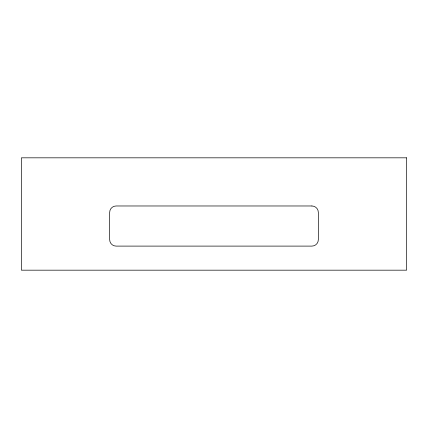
<?xml version="1.0" encoding="UTF-8"?>
<svg xmlns="http://www.w3.org/2000/svg" width="428" height="428" viewBox="0 0 428 428"><rect width="100%" height="100%" fill="white"/><g stroke="black" fill="none" stroke-linecap="round" stroke-linejoin="round"><path stroke-width="0.64" d="M406.6 157.825L21.4 157.825L21.4 270.175L406.6 270.175L406.6 157.825M311.905 205.975L116.095 205.975A6.42 6.42 0 0 0 109.675 212.395L109.675 239.68A6.42 6.42 0 0 0 116.095 246.1L311.905 246.1A6.42 6.42 0 0 0 318.325 239.68L318.325 212.395A6.42 6.42 0 0 0 311.905 205.975"/></g></svg>
